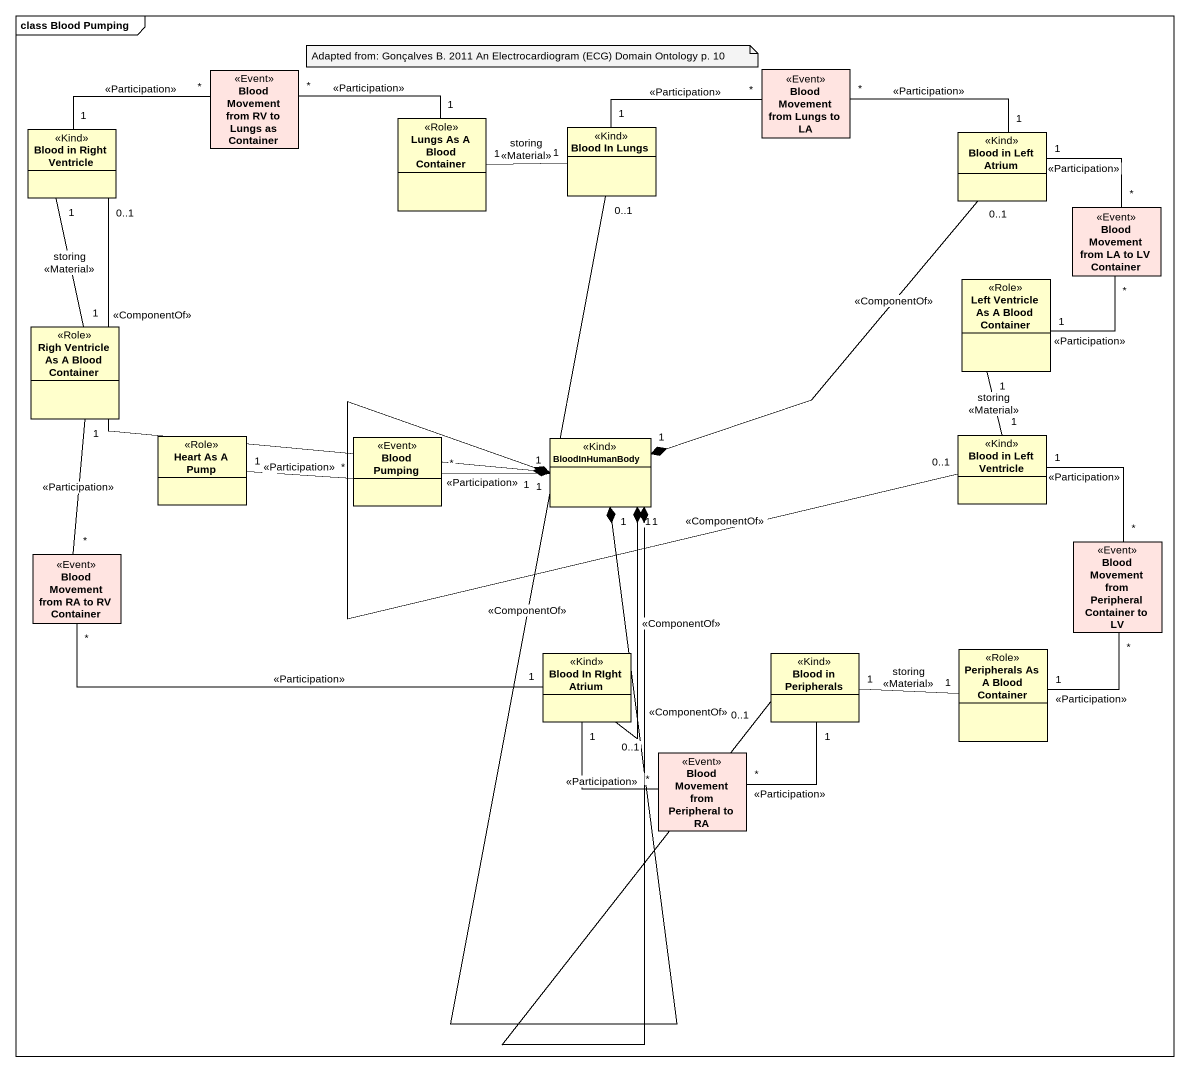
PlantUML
@startuml
mainframe class Blood Pumping
hide circle
hide empty members
class "Blood Movement from RV to Lungs as Container" as Blood_Movement_from_RV_to <<Event>> #FFE4E1
class "Blood Movement from Lungs to LA" as Blood_Movement_from_Lungs <<Event>> #FFE4E1
class "Blood in Right Ventricle" as Blood_in_Right_Ventricle <<Kind>>
class "Lungs As A Blood Container" as Lungs_As_A_Blood_Container <<Role>>
class "Blood In Lungs" as Blood_In_Lungs <<Kind>>
class "Blood in Left Atrium" as Blood_in_Left_Atrium <<Kind>>
class "Blood Movement from LA to LV Container" as Blood_Movement_from_LA_to <<Event>> #FFE4E1
class "Left Ventricle As A Blood Container" as Left_Ventricle_As_A_Blood <<Role>>
class "Righ Ventricle As A Blood Container" as Righ_Ventricle_As_A_Blood <<Role>>
class "Heart As A Pump" as Heart_As_A_Pump <<Role>>
class "Blood Pumping" as Blood_Pumping <<Event>>
class BloodInHumanBody <<Kind>>
class "Blood in Left Ventricle" as Blood_in_Left_Ventricle <<Kind>>
class "Blood Movement from RA to RV Container" as Blood_Movement_from_RA_to <<Event>> #FFE4E1
class "Blood Movement from Peripheral Container to LV" as Blood_Movement_from <<Event>> #FFE4E1
class "Blood In RIght Atrium" as Blood_In_RIght_Atrium <<Kind>>
class "Blood in Peripherals" as Blood_in_Peripherals <<Kind>>
class "Peripherals As A Blood Container" as Peripherals_As_A_Blood <<Role>>
class "Blood Movement from Peripheral to RA" as Blood_Movement_from_2 <<Event>> #FFE4E1
Blood_Movement_from_RV_to "*" -left- "1" Blood_in_Right_Ventricle : <<Participation>>
Blood_Movement_from_RV_to "*" -right- "1" Lungs_As_A_Blood_Container : <<Participation>>
Blood_Movement_from_Lungs "*" -left- "1" Blood_In_Lungs : <<Participation>>
Blood_Movement_from_Lungs "*" -right- "1" Blood_in_Left_Atrium : <<Participation>>
Lungs_As_A_Blood_Container "1" -right- "1" Blood_In_Lungs : storing\n<<Material>>
Blood_Movement_from_LA_to "*" -up- "1" Blood_in_Left_Atrium : <<Participation>>
Blood_Movement_from_LA_to "*" -- "1" Left_Ventricle_As_A_Blood : <<Participation>>
Left_Ventricle_As_A_Blood "1" -- "1" Blood_in_Left_Ventricle : storing\n<<Material>>
Righ_Ventricle_As_A_Blood "1" -up- "1" Blood_in_Right_Ventricle : storing\n<<Material>>
Blood_Pumping "*" -left- "1" Heart_As_A_Pump : <<Participation>>
Blood_Pumping "*" -right- "1" BloodInHumanBody : <<Participation>>
BloodInHumanBody "1" *-left- "0..1" Blood_in_Right_Ventricle : <<ComponentOf>>
BloodInHumanBody "1" *-up- "0..1" Blood_In_Lungs : <<ComponentOf>>
BloodInHumanBody "1" *-up- "0..1" Blood_in_Left_Atrium : <<ComponentOf>>
BloodInHumanBody "1" *-right- "0..1" Blood_in_Left_Ventricle : <<ComponentOf>>
BloodInHumanBody "1" *-- "0..1" Blood_In_RIght_Atrium : <<ComponentOf>>
BloodInHumanBody "1" *-- "0..1" Blood_in_Peripherals : <<ComponentOf>>
Blood_Movement_from_RA_to "*" -up- "1" Righ_Ventricle_As_A_Blood : <<Participation>>
Blood_Movement_from_RA_to "*" -right- "1" Blood_In_RIght_Atrium : <<Participation>>
Blood_Movement_from "*" -up- "1" Blood_in_Left_Ventricle : <<Participation>>
Blood_Movement_from "*" -- "1" Peripherals_As_A_Blood : <<Participation>>
Peripherals_As_A_Blood "1" -left- "1" Blood_in_Peripherals : storing\n<<Material>>
Blood_Movement_from_2 "*" -up- "1" Blood_In_RIght_Atrium : <<Participation>>
Blood_Movement_from_2 "*" -up- "1" Blood_in_Peripherals : <<Participation>>
note as N1
  Adapted from: Gonçalves B. 2011 An Electrocardiogram (ECG) Domain Ontology p. 10
end note
@enduml
